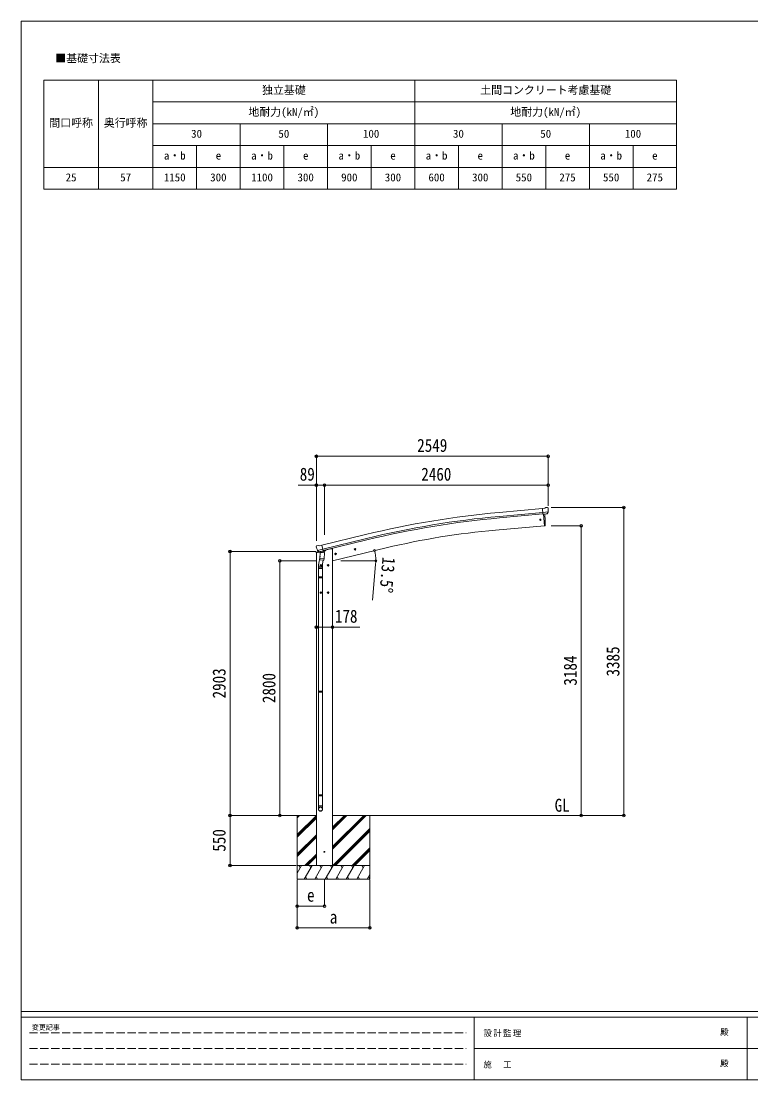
# Model space of a CAD drawing. Units: millimetres at full size, sheet at 1:30. Extents: x -8385 to 8479, y -5853 to 5787.
# Drawn here: x -8385 to -360, y -5853 to 5787 of the extents above; entities that cross this region are included whole.
import ezdxf
from ezdxf.enums import TextEntityAlignment as Align

# ---------------------------------------------------------------- set-up
doc = ezdxf.new("R2010")
doc.units = ezdxf.units.MM
doc.header["$LTSCALE"] = 30
doc.header["$PDMODE"] = 32
doc.header["$PDSIZE"] = 30
doc.linetypes.add('DASHED3', pattern=[4, 3, -1])
for name, color, linetype, lineweight in [('0-0_0', 7, 'Continuous', 9), ('0-1_本体', 4, 'Continuous', 9), ('0-2_部品', 7, 'Continuous', 9), ('0-A_寸法', 6, 'Continuous', 9), ('1-0_FRAME', 7, 'Continuous', 18), ('F-0_240', 7, 'Continuous', 9)]:
    doc.layers.add(name, color=color, linetype=linetype, lineweight=lineweight)
doc.styles.add('ＭＳ ゴシック', font='')
doc.styles.get('ＭＳ ゴシック').set_extended_font_data('MS Gothic')

msp = doc.modelspace()

# ---------------------------------------------------------------- linework, layer by layer
at = {"layer": '0-0_0', "color": 6}
for p, q in [((-1756.97, -2945.47), (-1756.97, 439.53)), ((-2225.98, 238.53), (-2225.98, -2945.47))]:
    msp.add_line(p, q, dxfattribs=at)
at = {"layer": '0-0_0'}
for p, q in [((-5735.76, -2945.52), (-5138.87, -2945.52)), ((-5349.87, -2972.85), (-5322.49, -2945.47)), ((-5349.87, -2958.71), (-5336.63, -2945.47)), ((-5349.87, -2945.52), (-5349.87, -3645.47)), ((-5349.87, -3156.7), (-5138.87, -2945.7)), ((-5349.87, -3170.84), (-5138.87, -2959.85)), ((-5349.87, -3184.98), (-5138.87, -2973.99)), ((-4960.87, -3316.48), (-4589.85, -2945.47)), ((-4960.87, -3288.2), (-4618.14, -2945.47)), ((-4960.87, -3302.34), (-4604, -2945.47)), ((-4960.87, -3104.35), (-4801.99, -2945.47)), ((-4960.87, -3090.21), (-4816.13, -2945.47)), ((-4960.87, -3076.07), (-4830.27, -2945.47)), ((-4960.87, -2945.52), (-2374.42, -2945.52)), ((-4549.87, -2945.47), (-4549.87, -3645.47)), ((-4956.01, -3495.47), (-4549.87, -3089.33)), ((-4941.87, -3495.47), (-4549.87, -3103.48)), ((-4927.72, -3495.47), (-4549.87, -3117.62)), ((-5349.87, -3368.83), (-5138.87, -3157.83)), ((-5349.87, -3382.97), (-5138.87, -3171.98)), ((-5349.87, -3397.12), (-5138.87, -3186.12)), ((-5264.38, -3495.47), (-5138.87, -3369.96)), ((-4743.88, -3495.47), (-4549.87, -3301.47)), ((-4729.73, -3495.47), (-4549.87, -3315.61)), ((-4715.59, -3495.47), (-4549.87, -3329.75)), ((-5250.23, -3495.47), (-5138.87, -3384.11)), ((-5236.09, -3495.47), (-5138.87, -3398.25)), ((-4549.87, -3495.47), (-5349.87, -3495.47)), ((-5349.87, -3579.3), (-5301.47, -3495.47)), ((-5316.47, -3521.45), (-5331.47, -3495.47)), ((-5272.6, -3645.47), (-5186, -3495.47)), ((-5201, -3521.46), (-5216, -3495.47)), ((-5157.13, -3645.47), (-5070.53, -3495.47)), ((-4960.87, -3495.47), (-5138.87, -3495.47)), ((-5085.53, -3521.45), (-5100.53, -3495.47)), ((-5041.66, -3645.47), (-4955.06, -3495.47)), ((-4970.06, -3521.45), (-4985.06, -3495.47)), ((-4926.19, -3645.47), (-4839.59, -3495.47)), ((-4854.59, -3521.45), (-4869.59, -3495.47)), ((-4810.72, -3645.47), (-4724.12, -3495.47)), ((-4754.12, -3495.47), (-4739.12, -3521.45)), ((-4695.25, -3645.47), (-4608.65, -3495.47)), ((-4623.65, -3521.45), (-4638.65, -3495.47)), ((-4579.78, -3645.47), (-4549.87, -3593.66)), ((-5349.87, -3645.47), (-4549.87, -3645.47)), ((-5257.6, -3619.49), (-5242.6, -3645.47)), ((-5142.13, -3619.49), (-5127.13, -3645.47)), ((-5026.66, -3619.49), (-5011.66, -3645.47)), ((-4911.19, -3619.49), (-4896.19, -3645.47)), ((-4795.72, -3619.49), (-4780.72, -3645.47)), ((-4680.25, -3619.49), (-4665.25, -3645.47)), ((-4564.78, -3619.49), (-4549.87, -3645.32))]:
    msp.add_line(p, q, dxfattribs=at)
msp.add_circle((-5049.87, -3345.47), 5, dxfattribs=at)
at = {"layer": '0-1_本体'}
for p, q in [((-2652.54, 428.89), (-3129.86, 385.61)), ((-2648.78, 385.89), (-3125.96, 342.63)), ((-2647.31, 369.11), (-3124.45, 325.85)), ((-2640.09, 366.9), (-2628.84, 238.3)), ((-2628.84, 238.3), (-3166.79, 191.24)), ((-5079.4, 24.68), (-4596.52, 142.16)), ((-5069.32, -17.29), (-4586.32, 100.22)), ((-5065.39, -33.67), (-4582.34, 83.86)), ((-5138.87, -3495.47), (-5138.87, -58.92)), ((-5036.88, -27.96), (-4984.87, -15.47)), ((-4960.87, -15.47), (-4984.87, -15.47)), ((-4372.71, -4.28), (-4960.87, -145.49)), ((-4960.87, -15.47), (-4960.87, -3495.47))]:
    msp.add_line(p, q, dxfattribs=at)
at = {"layer": '0-1_本体', "color": 6}
msp.add_line((-4960.87, -875.65), (-5138.87, -875.65), dxfattribs=at)
at = {"layer": '0-1_本体'}
for centre, radius, start, end in [((-2225.16, -9604.31), 10030.81, 95.17465, 103.67464), ((-2225.16, -9604.31), 9987.65, 95.17465, 103.67464), ((-2225.16, -9604.31), 9970.81, 95.17465, 103.67464), ((-2458.42, -7994.55), 8216.38, 94.94583, 103.47282)]:
    msp.add_arc(centre, radius, start, end, dxfattribs=at)
at = {"layer": '0-2_部品'}
for p, q in [((-2626.16, 433.28), (-2652.73, 430.95)), ((-2647.07, 366.29), (-2652.73, 430.95)), ((-2589.86, 390.99), (-2648.78, 385.83)), ((-2637.11, 367.16), (-2647.07, 366.29)), ((-2629.04, 240.58), (-2640.09, 366.9)), ((-2626.16, 433.28), (-2614.44, 440.04)), ((-2599.54, 441.63), (-2613.2, 440.43)), ((-2603.5, 370.1), (-2611.2, 369.43)), ((-2601.11, 371.5), (-2590.18, 390.44)), ((-2590.4, 435.88), (-2595.89, 440.48)), ((-2589.34, 433.84), (-2589.22, 432.49)), ((-2628.8, 237.8), (-2629.04, 240.58)), ((-2626.19, 238.19), (-2628.8, 237.8)), ((-5140.86, 9.1), (-5140.58, 7.95)), ((-5136.64, 17.67), (-5140.49, 11.38)), ((-5133.54, 19.92), (-5120.36, 23.09)), ((-5105.8, 20.41), (-5119.06, 23.11)), ((-5105.8, 20.41), (-5079.87, 26.64)), ((-5141.43, -59.53), (-5098.41, -49.2)), ((-5141.43, -52.64), (-5141.43, -59.53)), ((-5112.97, -43.44), (-5139.13, -49.72)), ((-5126.8, -31.21), (-5069.3, -17.4)), ((-5109.95, -46.12), (-5126.33, -31.63)), ((-5098.36, -95.64), (-5114.27, -191.81)), ((-5107.24, -46.69), (-5099.72, -44.88)), ((-5106.4, -46.58), (-5104.88, -46.21)), ((-5104.88, -46.21), (-5068.17, -37.4)), ((-5103.04, -46.44), (-5103.09, -47.18)), ((-5102.33, -48.22), (-5076.52, -54.66)), ((-5095.42, -53.57), (-5100.09, -120.41)), ((-5049.73, -56.76), (-5095.42, -53.57)), ((-5093.64, -50.39), (-5093.87, -53.68)), ((-5074.12, -39.23), (-5075.14, -53.83)), ((-5068.17, -37.4), (-5066.64, -37.04)), ((-5065.09, -34.93), (-5064.14, -35)), ((-5064.14, -35), (-5050.83, -50.31)), ((-5059.84, -39.94), (-5040.71, -35.35)), ((-5054.4, -123.6), (-5049.73, -56.76)), ((-5050.83, -50.31), (-5051.27, -56.66)), ((-5036.88, -26.73), (-5036.88, -30.49)), ((-4937.22, -73.06), (-4917.77, -68.39)), ((-4932.66, -65.28), (-4934.79, -72.48)), ((-4925.36, -63.53), (-4932.66, -65.28)), ((-4925.16, -80.45), (-4929.83, -61)), ((-4920.19, -68.98), (-4925.36, -63.53)), ((-4922.33, -76.17), (-4920.19, -68.98)), ((-4723.29, -21.7), (-4703.85, -17.04)), ((-4718.74, -13.93), (-4720.87, -21.12)), ((-4711.44, -12.17), (-4718.74, -13.93)), ((-4711.24, -29.09), (-4715.91, -9.65)), ((-4706.27, -17.62), (-4711.44, -12.17)), ((-4708.4, -24.81), (-4706.27, -17.62)), ((-5116.42, -228.97), (-5116.42, -194.62)), ((-5070.42, -228.97), (-5116.42, -228.97)), ((-5114.42, -228.97), (-5114.42, -322.97)), ((-5100.95, -132.87), (-5100.08, -120.41)), ((-5100.55, -134.23), (-5100.56, -134.23)), ((-5054.4, -123.6), (-5100.09, -120.41)), ((-5079.79, -195.71), (-5099.79, -195.71)), ((-5099.11, -135.01), (-5057.41, -137.93)), ((-5089.79, -188.2), (-5096.29, -191.95)), ((-5096.29, -191.95), (-5096.29, -199.46)), ((-5096.29, -199.46), (-5089.79, -203.21)), ((-5089.79, -205.71), (-5089.79, -185.71)), ((-5083.29, -191.95), (-5089.79, -188.2)), ((-5062.84, -137.55), (-5073.57, -201.13)), ((-5072.42, -228.97), (-5072.42, -322.97)), ((-5070.42, -194.32), (-5070.42, -228.97)), ((-5054.41, -123.6), (-5055.3, -136.3)), ((-4999.79, -195.71), (-5019.79, -195.71)), ((-5009.79, -188.2), (-5016.29, -191.95)), ((-5016.29, -191.95), (-5016.29, -199.46)), ((-5016.29, -199.46), (-5009.79, -203.21)), ((-5009.79, -205.71), (-5009.79, -185.71)), ((-5003.29, -191.95), (-5009.79, -188.2)), ((-5116.42, -324.97), (-5115.42, -322.97)), ((-5070.42, -324.97), (-5116.42, -324.97)), ((-5070.42, -332.97), (-5116.42, -332.97)), ((-5071.42, -322.97), (-5115.42, -322.97)), ((-5071.42, -334.97), (-5115.42, -334.97)), ((-5114.42, -334.97), (-5114.42, -1579.16)), ((-5072.42, -334.97), (-5072.42, -1579.16)), ((-5070.42, -324.97), (-5071.42, -322.97)), ((-5070.42, -332.97), (-5071.42, -334.97)), ((-5070.42, -324.97), (-5070.42, -332.97)), ((-5079.79, -495.71), (-5099.79, -495.71)), ((-5089.79, -488.2), (-5096.29, -491.95)), ((-5096.29, -491.95), (-5096.29, -499.46)), ((-5096.29, -499.46), (-5089.79, -503.21)), ((-5089.79, -505.71), (-5089.79, -485.71)), ((-5083.29, -491.95), (-5089.79, -488.2)), ((-4999.79, -495.71), (-5019.79, -495.71)), ((-5009.79, -488.2), (-5016.29, -491.95)), ((-5016.29, -491.95), (-5016.29, -499.46)), ((-5016.29, -499.46), (-5009.79, -503.21)), ((-5009.79, -505.71), (-5009.79, -485.71)), ((-5003.29, -491.95), (-5009.79, -488.2)), ((-5116.42, -1581.16), (-5115.42, -1579.16)), ((-5070.42, -1581.16), (-5116.42, -1581.16)), ((-5070.42, -1589.16), (-5116.42, -1589.16)), ((-5071.42, -1579.16), (-5115.42, -1579.16)), ((-5071.42, -1591.16), (-5115.42, -1591.16)), ((-5114.42, -1591.16), (-5114.42, -2719.35)), ((-5072.42, -1591.16), (-5072.42, -2719.35)), ((-5070.42, -1581.16), (-5071.42, -1579.16)), ((-5070.42, -1589.16), (-5071.42, -1591.16)), ((-5070.42, -1581.16), (-5070.42, -1589.16)), ((-5116.42, -2721.35), (-5115.42, -2719.35)), ((-5070.42, -2721.35), (-5116.42, -2721.35)), ((-5070.42, -2729.35), (-5116.42, -2729.35)), ((-5071.42, -2719.35), (-5115.42, -2719.35)), ((-5071.42, -2731.35), (-5115.42, -2731.35)), ((-5114.42, -2731.35), (-5114.42, -2841.35)), ((-5072.42, -2731.35), (-5072.42, -2841.35)), ((-5070.42, -2721.35), (-5071.42, -2719.35)), ((-5070.42, -2729.35), (-5071.42, -2731.35)), ((-5070.42, -2721.35), (-5070.42, -2729.35)), ((-5116.42, -2875.49), (-5116.42, -2841.35)), ((-5070.42, -2841.35), (-5116.42, -2841.35)), ((-5070.42, -2875.49), (-5070.42, -2841.35))]:
    msp.add_line(p, q, dxfattribs=at)
for points in [[(-2637.11, 367.16), (-2636.83, 367.1), (-2611.46, 369.32), (-2611.2, 369.43)], [(-2623.64, 241.03), (-2622.81, 266.66), (-2622.61, 293.15), (-2623.08, 319.64), (-2624.22, 346.11), (-2625.73, 368.07)], [(-2589.79, 391.62), (-2590.08, 390.63), (-2590.18, 390.44)], [(-5074.44, -38.81), (-5064.72, -36.48), (-5079.87, 26.64)], [(-5127.07, -30.63), (-5126.49, -31.48), (-5126.33, -31.63)], [(-5074.44, -38.81), (-5074.68, -38.96), (-5099.44, -44.91), (-5099.72, -44.88)], [(-4934.79, -72.48), (-4929.62, -77.92), (-4922.33, -76.17)], [(-4720.87, -21.12), (-4715.7, -26.57), (-4708.4, -24.81)], [(-5089.79, -203.21), (-5083.29, -199.46), (-5083.29, -191.95)], [(-5009.79, -203.21), (-5003.29, -199.46), (-5003.29, -191.95)], [(-5116.42, -324.97), (-5116.42, -332.97), (-5115.42, -334.97)], [(-5089.79, -503.21), (-5083.29, -499.46), (-5083.29, -491.95)], [(-5009.79, -503.21), (-5003.29, -499.46), (-5003.29, -491.95)], [(-5116.42, -1581.16), (-5116.42, -1589.16), (-5115.42, -1591.16)], [(-5116.42, -2721.35), (-5116.42, -2729.35), (-5115.42, -2731.35)]]:
    msp.add_lwpolyline(points, dxfattribs=at)
for centre, radius in [((-2674.87, 305.45), 6.5), ((-4927.49, -70.73), 8.5), ((-4927.49, -70.73), 7.7), ((-4927.49, -70.73), 6.5), ((-4713.57, -19.37), 8.5), ((-4713.57, -19.37), 7.7), ((-4713.57, -19.37), 6.5), ((-5089.79, -195.71), 8.5), ((-5089.79, -195.71), 7.7), ((-5089.79, -195.71), 6.5), ((-5009.79, -195.71), 8.5), ((-5009.79, -195.71), 7.7), ((-5009.79, -195.71), 6.5), ((-5089.79, -495.71), 8.5), ((-5089.79, -495.71), 7.7), ((-5089.79, -495.71), 6.5), ((-5009.79, -495.71), 8.5), ((-5009.79, -495.71), 7.7), ((-5009.79, -495.71), 6.5)]:
    msp.add_circle(centre, radius, dxfattribs=at)
at = {"layer": '0-2_部品', "color": 4}
msp.add_circle((-5049.87, -3345.47), 4.5, dxfattribs=at)
at = {"layer": '0-2_部品'}
for centre, radius, start, end in [((-2612.94, 437.45), 3, 95, 120), ((-2599.1, 436.65), 5, 50.00648, 94.99352), ((-2790.85, 414.85), 202.4, 353.4085, 5), ((-2626.63, 241.16), 3, 278.50322, 357.46219), ((-4943.78, 55.2), 202.4, 193.5, 205.09125), ((-5132.37, 15.06), 5, 103.5, 148.5), ((-5119.66, 20.17), 3, 78.5, 103.5), ((-5138.43, -52.64), 3, 103.5, 180), ((-5106.52, -46.1), 0.5, 248.23754, 283.5), ((-5103.54, -46.41), 0.5, 356, 103.5), ((-5102.09, -47.25), 1, 176, 256), ((-5076.17, -53.69), 1.03, 250.03897, 351.96569), ((-5073.52, -39.31), 0.604, 100.59842, 172.20595), ((-5066.76, -36.55), 0.5, 283.5, 318.76246), ((-5041.88, -30.49), 5, 283.5, 0), ((-5086.42, -194.62), 30, 177.45142, 180), ((-5099.01, -133.05), 1.95, 175.04017, 217.47766), ((-5098.97, -133.02), 2, 217.40962, 266), ((-5057.27, -135.93), 2, 266, 349.46843)]:
    msp.add_arc(centre, radius, start, end, dxfattribs=at)
for centre, major_axis, ratio, start_param, end_param in [((-2603.77, 373.1), (1.62, -2.54), 0.997631, 5.80419048, 5.89294842), ((-2603.84, 373.21), (-3.5, 2.17), 0.650902, 2.11455212, 2.18736272), ((-2603.71, 373.01), (1.62, -2.54), 0.997631, 5.96575902, 6.76218013), ((-2585.01, 437.88), (-15.35, 3.44), 0.101033, 5.97514262, 5.97537366), ((-2592.33, 433.58), (2.71, -1.31), 0.997474, 0.53665673, 1.32256522), ((-5137.94, 9.81), (-1.57, -2.57), 0.99628, 4.71238898, 5.49965061), ((-5107.96, -43.86), (-0.73, -2.92), 0.997631, 5.80419048, 6.60061159), ((-5107.91, -43.64), (2.63, 3.16), 0.650902, 4.09582259, 4.16863319), ((-5107.94, -43.76), (-0.73, -2.92), 0.997631, 0.39023689, 0.47899483), ((-5093.42, -194.32), (23, 0), 0.996195, 2.55602575, 6.56630284), ((-5093.42, -194.32), (21, 0), 0.996195, 2.93491471, 5.95123941), ((-5093.42, -2873.75), (-23, 0), 0.996195, 3.14159265, 6.28318531), ((-5093.42, -2875.49), (-23, 0), 0.996195, 3.14159265, 6.28318531), ((-5093.42, -2875.49), (0, -23.43), 0.981806, 4.71238898, 7.85398163)]:
    msp.add_ellipse(centre, major_axis=major_axis, ratio=ratio, start_param=start_param, end_param=end_param, dxfattribs=at)
msp.add_ellipse((-5093.42, -2875.49), major_axis=(21, 0), ratio=0.996195, dxfattribs=at)
at = {"layer": '0-A_寸法'}
for p, q in [((-5138.87, 1002.89), (-2589.87, 1002.89)), ((-2589.87, 1002.89), (-2589.87, 686.27)), ((-5138.87, 686.27), (-5138.87, 74.04)), ((-5138.87, 686.27), (-5049.87, 686.27)), ((-5049.87, 686.27), (-5049.87, 138.41)), ((-5049.87, 686.27), (-2589.87, 686.27)), ((-2589.87, 686.27), (-2589.87, 457.26)), ((-1756.97, 439.53), (-2554.81, 439.53)), ((-2225.98, 238.53), (-2554.81, 238.53)), ((-6088.44, -42.47), (-5143.36, -42.47)), ((-6088.44, -2945.47), (-6088.44, -42.47)), ((-5540.47, -145.47), (-5143.36, -145.47)), ((-5540.47, -2945.47), (-5540.47, -145.47)), ((-4871.37, -145.47), (-4484.51, -145.47)), ((-4487.37, -187.93), (-4521.73, -580.43)), ((-4960.87, -875.65), (-4660.87, -875.65)), ((-6088.44, -2945.47), (-5360.33, -2945.47)), ((-6088.44, -3495.47), (-6088.44, -2945.47)), ((-2225.98, -2945.47), (-2554.81, -2945.47)), ((-1756.97, -2945.47), (-2225.98, -2945.47)), ((-6088.44, -3495.47), (-5360.33, -3495.47)), ((-5350.12, -4181.84), (-5350.12, -3652.89)), ((-5350.12, -3941.86), (-5350.12, -3652.89)), ((-5049.87, -3941.86), (-5049.87, -3652.89)), ((-4550.12, -4181.84), (-4550.12, -3652.89)), ((-5049.87, -3941.86), (-5350.12, -3941.86)), ((-5350.12, -4181.84), (-4550.12, -4181.84))]:
    msp.add_line(p, q, dxfattribs=at)
msp.add_lwpolyline([(-5138.87, 1002.89), (-5138.87, 686.27), (-5338.87, 686.27)], dxfattribs=at)
for centre in [(-4498.97, -31.82), (-4485.51, -145.47)]:
    msp.add_circle(centre, 10.62, dxfattribs=at)
for start, end in [(0, 13.5), (354.99678, 0)]:
    msp.add_arc((-4972.37, -145.47), 486.86, start, end, dxfattribs=at)
for p in [(-5138.87, 1002.89), (-2589.87, 1002.89), (-5138.87, 686.27), (-5049.87, 686.27), (-2589.87, 686.27), (-1756.97, 439.53), (-2225.98, 238.53), (-6088.44, -42.47), (-5540.47, -145.47), (-5138.87, -875.65), (-4960.87, -875.65), (-6088.44, -2945.47), (-5540.47, -2945.47), (-2225.98, -2945.47), (-1756.97, -2945.47), (-6088.44, -3495.47), (-5350.12, -3941.86), (-5049.87, -3941.86), (-5350.12, -4181.84), (-4550.12, -4181.84)]:
    msp.add_point(p, dxfattribs=at)
at = {"layer": '1-0_FRAME'}
for p, q in [((-8136.13, 5139.41), (-1176.13, 5139.41)), ((-8136.13, 5139.41), (-8136.13, 3939.41)), ((-7536.13, 5139.41), (-7536.13, 3939.41)), ((-4056.13, 5139.41), (-4056.13, 3939.41)), ((-6936.13, 4899.41), (-1176.13, 4899.41)), ((-6936.13, 4659.41), (-1176.13, 4659.41)), ((-3096.13, 4659.41), (-3096.13, 3939.41)), ((-6936.13, 4419.41), (-1176.13, 4419.41)), ((-2616.13, 4419.41), (-2616.13, 3939.41)), ((-1656.13, 4419.41), (-1656.13, 3939.41))]:
    msp.add_line(p, q, dxfattribs=at)
for points in [[(-6936.13, 5139.41), (-6936.13, 4899.41), (-6936.13, 4179.41), (-6936.13, 3939.41)], [(-1176.13, 5139.41), (-1176.13, 4419.41), (-1176.13, 3939.41)], [(-5976.13, 4659.41), (-5976.13, 4419.41), (-5976.13, 3939.41)], [(-5016.13, 4659.41), (-5016.13, 4419.41), (-5016.13, 3939.41)], [(-2136.13, 4659.41), (-2136.13, 4179.41), (-2136.13, 3939.41)], [(-6456.13, 4419.41), (-6456.13, 4179.41), (-6456.13, 3939.41)], [(-5496.13, 4419.41), (-5496.13, 4179.41), (-5496.13, 3939.41)], [(-4536.13, 4419.41), (-4536.13, 4179.41), (-4536.13, 3939.41)], [(-3576.13, 4419.41), (-3576.13, 4179.41), (-3576.13, 3939.41)], [(-8136.13, 4179.41), (-6936.13, 4179.41), (-1176.13, 4179.41)], [(-8136.13, 3939.41), (-7536.13, 3939.41), (-4056.13, 3939.41), (-2136.13, 3939.41), (-1176.13, 3939.41)]]:
    msp.add_lwpolyline(points, dxfattribs=at)
at = {"layer": 'F-0_240', "color": 5}
for p, q in [((-8385.45, 5787.34), (-8385.45, -5852.66)), ((-8385.45, 5787.34), (8054.55, 5787.34)), ((-8385.45, -5102.66), (8054.55, -5102.66)), ((-8385.45, -5162.66), (5387.79, -5162.66)), ((-3402.21, -5162.66), (-3402.21, -5852.66)), ((-402.21, -5162.66), (-402.21, -5852.66)), ((-3402.21, -5507.66), (2747.79, -5507.66)), ((-8385.45, -5852.66), (8054.55, -5852.66))]:
    msp.add_line(p, q, dxfattribs=at)
at = {"layer": 'F-0_240', "color": 4, "linetype": 'DASHED3'}
for p, q in [((-8295.46, -5335.16), (-3492.21, -5335.16)), ((-8295.46, -5507.66), (-3492.21, -5507.66)), ((-8295.46, -5680.16), (-3492.21, -5680.16))]:
    msp.add_line(p, q, dxfattribs=at)

# ---------------------------------------------------------------- texts
at = {"layer": '0-0_0', "style": 'ＭＳ ゴシック', "width": 0.85}
msp.add_text('GL', height=143, dxfattribs=at).set_placement((-2517.56, -2947.91), align=Align.BOTTOM_LEFT)
at = {"layer": '0-A_寸法', "color": 7, "style": 'ＭＳ ゴシック', "width": 0.85}
for s, p in [('2549', (-4029.37, 1008.89)), ('89', (-5321.37, 692.27)), ('2460', (-3984.87, 692.27)), ('178', (-4934.62, -869.65)), ('e', (-5241.37, -3936.86)), ('a', (-4991.37, -4176.84))]:
    msp.add_text(s, height=143, dxfattribs=at).set_placement(p, align=Align.BOTTOM_LEFT)
for s, rotation, p in [('13.5°', 264.997, (-4453.15, -98.07)), ('3385', 90, (-1762.97, -1417.97)), ('3184', 90, (-2231.98, -1518.47)), ('2903', 90, (-6094.44, -1658.97)), ('2800', 90, (-5546.47, -1710.47)), ('550', 90, (-6094.44, -3344.22))]:
    msp.add_text(s, height=143, rotation=rotation, dxfattribs=at).set_placement(p, align=Align.BOTTOM_LEFT)
at = {"layer": '1-0_FRAME', "style": 'ＭＳ ゴシック'}
for s, p in [('■基礎寸法表', (-8009.77, 5309.14)), ('独立基礎', (-5736.13, 4959.41)), ('土間コンクリート考慮基礎', (-3336.13, 4959.41)), ('地耐力(kN/㎡)', (-5886.13, 4719.41)), ('地耐力(kN/㎡)', (-3006.13, 4719.41)), ('間口呼称', (-8076.13, 4599.41)), ('奥行呼称', (-7476.13, 4599.41)), ('30', (-6516.13, 4479.41)), ('50', (-5556.13, 4479.41)), ('100', (-4626.13, 4479.41)), ('30', (-3636.13, 4479.41)), ('50', (-2676.13, 4479.41)), ('100', (-1746.13, 4479.41)), ('a・b', (-6816.13, 4239.41)), ('e', (-6246.13, 4239.41)), ('a・b', (-5856.13, 4239.41)), ('e', (-5286.13, 4239.41)), ('a・b', (-4896.13, 4239.41)), ('e', (-4326.13, 4239.41)), ('a・b', (-3936.13, 4239.41)), ('e', (-3366.13, 4239.41)), ('a・b', (-2976.13, 4239.41)), ('e', (-2406.13, 4239.41)), ('a・b', (-2016.13, 4239.41)), ('e', (-1446.13, 4239.41)), ('25', (-7896.13, 3999.41)), ('57', (-7296.13, 3999.41)), ('1150', (-6816.13, 3999.41)), ('300', (-6306.13, 3999.41)), ('1100', (-5856.13, 3999.41)), ('300', (-5346.13, 3999.41)), ('900', (-4866.13, 3999.41)), ('300', (-4386.13, 3999.41)), ('600', (-3906.13, 3999.41)), ('300', (-3426.13, 3999.41)), ('550', (-2946.13, 3999.41)), ('275', (-2466.13, 3999.41)), ('550', (-1986.13, 3999.41)), ('275', (-1506.13, 3999.41))]:
    msp.add_text(s, height=87.98, dxfattribs=at).set_placement(p, align=Align.BOTTOM_LEFT)
at = {"layer": 'F-0_240', "style": 'ＭＳ ゴシック'}
for s, height, p in [('変更記事', 54.99, (-8268.23, -5320.16)), ('殿', 65.98, (-697.92, -5380.16)), ('殿', 65.98, (-697.92, -5725.16))]:
    msp.add_text(s, height=height, dxfattribs=at).set_placement(p, align=Align.BOTTOM_LEFT)
at = {"layer": 'F-0_240', "char_height": 65.98, "attachment_point": 7, "style": 'ＭＳ ゴシック'}
for s, insert in [('\\T1.17;設計監理', (-3300.89, -5380.16)), ('\\T1.17;施\u3000工', (-3300.89, -5725.16))]:
    msp.add_mtext(s, dxfattribs=dict(at, insert=insert))

doc.saveas('drawing.dxf')
